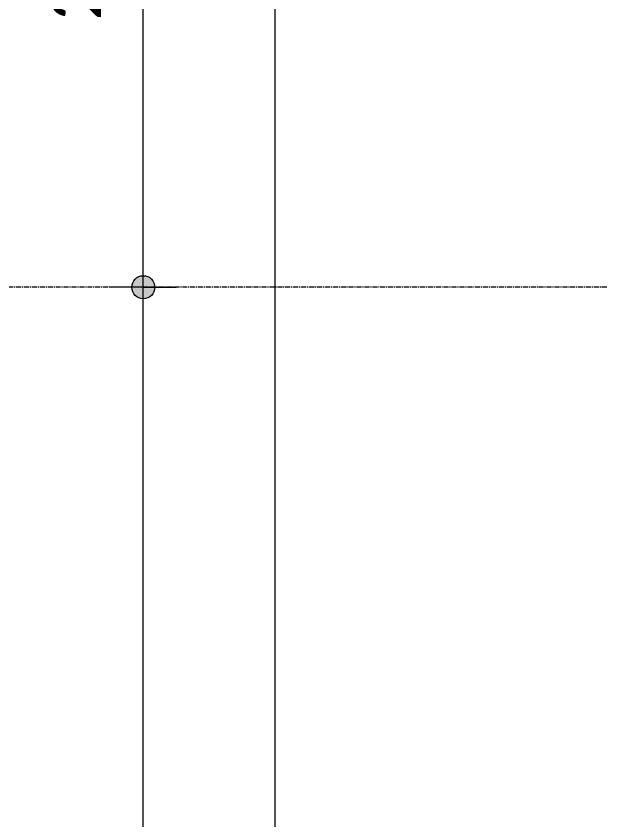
# Model space of a CAD drawing. Header units: millimetres. Extents: x -8591 to 211781, y -3000 to 31870.
# Drawn here: x 4730 to 6522, y 7360 to 9795 of the extents above; entities that cross this region are included whole.
import ezdxf

# ---------------------------------------------------------------- set-up
doc = ezdxf.new("R2010")
doc.units = ezdxf.units.MM
doc.linetypes.add('grid', pattern=[24, 15, -3, 3, -3])
for name, color, linetype, lineweight in [('A-ANNO-DIMS', 211, 'Continuous', 9), ('A-ANNO-DIMS-100', 211, 'Continuous', 9), ('S-GRID', 1, 'Continuous', 9)]:
    doc.layers.add(name, color=color, linetype=linetype, lineweight=lineweight)
doc.styles.add('Calibri', font='calibri.ttf', dxfattribs={"height": 150})
doc.dimstyles.new('00_BR_maatvoering_1_5mm', dxfattribs={"dimscale": 304.8, "dimtxt": 176.602264, "dimasz": 0.918635, "dimexe": 0.328084, "dimexo": 0.0625, "dimgap": 0.229659, "dimtad": 1, "dimdec": 0, "dimzin": 0, "dimdsep": 46, "dimtxsty": 'Calibri', "dimblk1": 'DOTSMALL', "dimblk2": 'DOTSMALL', "dimsah": 1, "dimcen": 0.09, "dimdle": 0.328084, "dimazin": 0, "dimtfac": 1, "dimtdec": 4, "dimtix": 1, "dimtmove": 0, "dimatfit": 3, "dimfxl": 0.328084, "dimfxlon": 1, "dimtvp": 1, "dimtfill": 1, "dimtolj": 1, "dimtzin": 0, "dimarcsym": 2})

# ---------------------------------------------------------------- blocks, each defined once
blk = doc.blocks.new('DIMBLOCK6-Begane grond')
at = {"layer": 'A-ANNO-DIMS-100'}
h = blk.add_hatch(color=256, dxfattribs=at)
edge = h.paths.add_edge_path()
edge.add_arc((5116.2, 8973.5), 35, 0, 360)
h = blk.add_hatch(color=256, dxfattribs=at)
edge = h.paths.add_edge_path()
edge.add_arc((5116.2, 1860.4), 35, 0, 360)
for p, q in [((5116.2, 8973.5), (5016.2, 8973.5)), ((5116.2, 1860.4), (5116.2, 8973.5)), ((5116.2, 8973.5), (5216.2, 8973.5)), ((5116.2, 1860.4), (5016.2, 1860.4)), ((5116.2, 1860.4), (5216.2, 1860.4))]:
    blk.add_line(p, q, dxfattribs=at)
for centre in [(5116.2, 8973.5), (5116.2, 1860.4)]:
    blk.add_circle(centre, 35, dxfattribs=at)
at = {"layer": 'A-ANNO-DIMS-100', "color": 0, "insert": (4838.3, 5173.7), "char_height": 150, "width": 583.656, "attachment_point": 1, "rotation": 90, "line_spacing_factor": 1.158048, "style": 'Calibri', "bg_fill": 3, "box_fill_scale": 1.25, "bg_fill_color": 256, "bg_fill_true_color": 13158600, "bg_fill_transparency": 0}
blk.add_mtext('7113', dxfattribs=at)
blk = doc.blocks.new('_DotSmall')
at = {"color": 0, "linetype": 'ByBlock', "const_width": 0.5}
blk.add_lwpolyline([(-0.0625, 0, 1), (0.0625, 0, 1)], format="xyb", close=True, dxfattribs=at)
blk = doc.blocks.new('DIMBLOCK7-Begane grond')
at = {"layer": 'A-ANNO-DIMS-100'}
h = blk.add_hatch(color=256, dxfattribs=at)
edge = h.paths.add_edge_path()
edge.add_arc((5116.2, 11075.3), 35, 0, 360)
h = blk.add_hatch(color=256, dxfattribs=at)
edge = h.paths.add_edge_path()
edge.add_arc((5116.2, 8973.5), 35, 0, 360)
for p, q in [((5116.2, 8973.5), (5116.2, 11175.3)), ((5116.2, 11075.3), (5016.2, 11075.3)), ((5116.2, 11075.3), (5216.2, 11075.3)), ((5116.2, 8973.5), (5016.2, 8973.5)), ((5116.2, 8973.5), (5216.2, 8973.5))]:
    blk.add_line(p, q, dxfattribs=at)
for centre in [(5116.2, 11075.3), (5116.2, 8973.5)]:
    blk.add_circle(centre, 35, dxfattribs=at)
at = {"layer": 'A-ANNO-DIMS-100', "color": 0, "insert": (4838.3, 9781.2), "char_height": 150, "width": 583.656, "attachment_point": 1, "rotation": 90, "line_spacing_factor": 1.158048, "style": 'Calibri', "bg_fill": 3, "box_fill_scale": 1.25, "bg_fill_color": 256, "bg_fill_true_color": 13158600, "bg_fill_transparency": 0}
blk.add_mtext('2102', dxfattribs=at)
blk = doc.blocks.new('DIMBLOCK8-Begane grond')
at = {"layer": 'A-ANNO-DIMS-100'}
h = blk.add_hatch(color=256, dxfattribs=at)
edge = h.paths.add_edge_path()
edge.add_arc((5516.2, 11075.3), 35, 0, 360)
h = blk.add_hatch(color=256, dxfattribs=at)
edge = h.paths.add_edge_path()
edge.add_arc((5516.2, 860.4), 35, 0, 360)
for p, q in [((5516.2, 760.4), (5516.2, 11175.3)), ((5516.2, 11075.3), (5416.2, 11075.3)), ((5516.2, 11075.3), (5616.2, 11075.3)), ((5516.2, 860.4), (5416.2, 860.4)), ((5516.2, 860.4), (5616.2, 860.4))]:
    blk.add_line(p, q, dxfattribs=at)
for centre in [(5516.2, 11075.3), (5516.2, 860.4)]:
    blk.add_circle(centre, 35, dxfattribs=at)
at = {"layer": 'A-ANNO-DIMS-100', "color": 0, "insert": (5238.3, 5663.8), "char_height": 150, "width": 729.57, "attachment_point": 1, "rotation": 90, "line_spacing_factor": 1.158048, "style": 'Calibri', "bg_fill": 3, "box_fill_scale": 1.25, "bg_fill_color": 256, "bg_fill_true_color": 13158600, "bg_fill_transparency": 0}
blk.add_mtext('10215', dxfattribs=at)

msp = doc.modelspace()

# ---------------------------------------------------------------- linework, layer by layer
at = {"layer": 'S-GRID', "linetype": 'grid'}
msp.add_line((6521.6, 8973.5), (-7016.6, 8973.5), dxfattribs=at)

# ---------------------------------------------------------------- next in the draw order: dimensions: what is measured, and where the dimension line sits
at = {"layer": 'A-ANNO-DIMS'}
dim = msp.add_linear_dim(base=(5116.2, 8973.5), p1=(5016.2, 1860.4), p2=(5016.2, 8973.5), angle=90, dimstyle='00_BR_maatvoering_1_5mm', override={"dimpost": '<>', "dimfxl": 7113.109835}, dxfattribs=at)
dim.commit()
dim.dimension.update_dxf_attribs({"geometry": 'DIMBLOCK6-Begane grond', "text_midpoint": (4969.4, 5416.9)})

# ---------------------------------------------------------------- next in the draw order: dimensions: what is measured, and where the dimension line sits
dim = msp.add_linear_dim(base=(5116.2, 11075.3), p1=(5016.2, 8973.5), p2=(5016.2, 11075.3), angle=90, dimstyle='00_BR_maatvoering_1_5mm', override={"dimpost": '<>', "dimfxl": 2101.790165}, dxfattribs=at)
dim.commit()
dim.dimension.update_dxf_attribs({"geometry": 'DIMBLOCK7-Begane grond', "text_midpoint": (4969.4, 10024.4)})

# ---------------------------------------------------------------- next in the draw order: dimensions: what is measured, and where the dimension line sits
dim = msp.add_linear_dim(base=(5516.2, 11075.3), p1=(5416.2, 860.4), p2=(5416.2, 11075.3), angle=90, dimstyle='00_BR_maatvoering_1_5mm', override={"dimpost": '<>', "dimfxl": 10214.9}, dxfattribs=at)
dim.commit()
dim.dimension.update_dxf_attribs({"geometry": 'DIMBLOCK8-Begane grond', "text_midpoint": (5369.4, 5967.8)})

doc.saveas('drawing.dxf')
